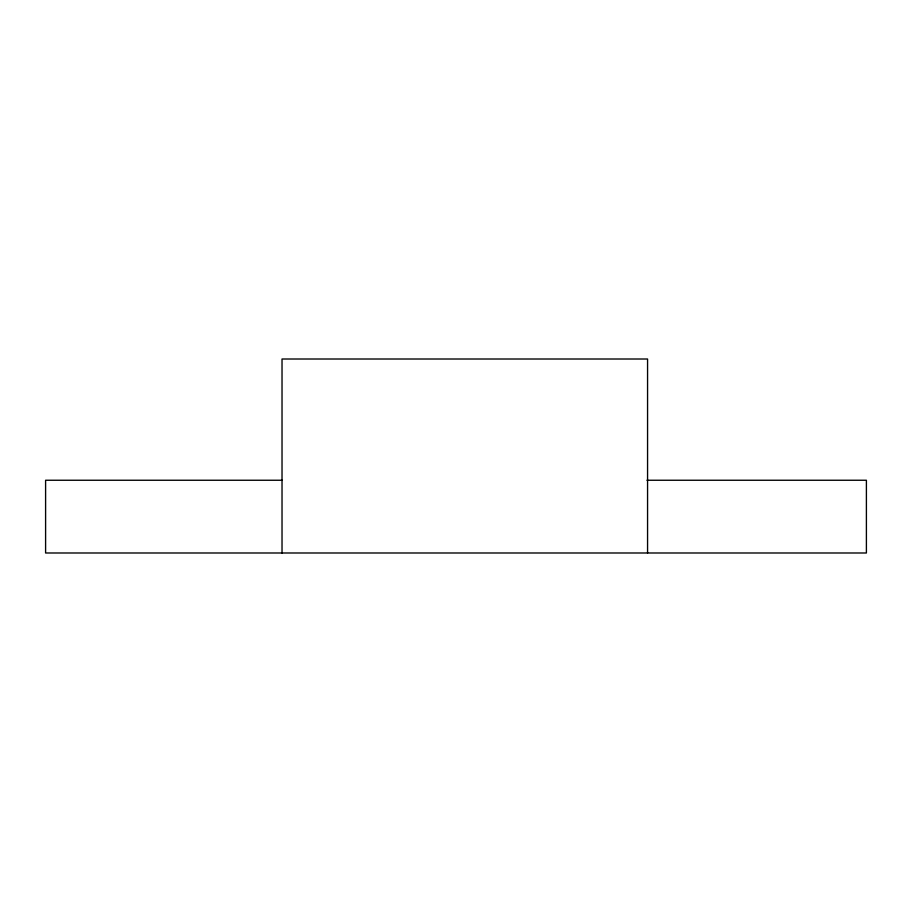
<?xml version="1.0" encoding="UTF-8"?>
<svg xmlns="http://www.w3.org/2000/svg" width="912" height="912" viewBox="0 0 912 912"><rect width="100%" height="100%" fill="white"/><g stroke="black" fill="none" stroke-linecap="round" stroke-linejoin="round"><path stroke-width="1.37" d="M282.15 480.248L45.6 480.248L45.6 552.991L866.4 552.991L866.4 480.248L646.95 480.248M647.566 552.991L647.566 359.009L282.025 359.009L282.025 552.991"/></g></svg>
